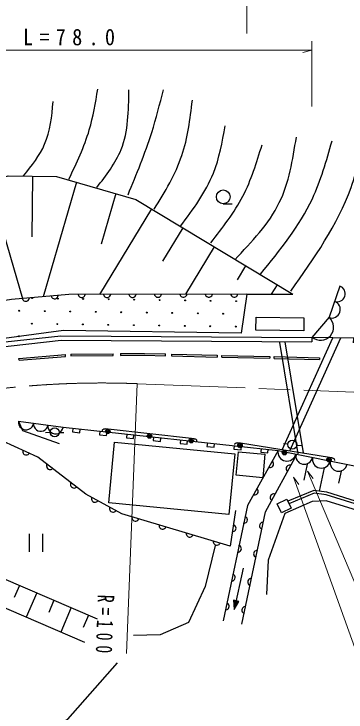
# Model space of a CAD drawing. Units: millimetres, scale not verified. Extents: x 40000 to 680000, y 20000 to 380000.
# Drawn here: x 320606 to 357444, y 259832 to 337350 of the extents above; entities that cross this region are included whole.
import ezdxf

# ---------------------------------------------------------------- set-up
doc = ezdxf.new("R2010")
doc.units = ezdxf.units.MM
doc.header["$LTSCALE"] = 1000
doc.linetypes.add('CHAIN', pattern=[18.5, 12, -1.5, 3.5, -1.5])
for name, color, linetype, lineweight in [('M-BGD', 7, 'Continuous', 25), ('M-BMK', 2, 'CHAIN', 13), ('M-STR-HTXT', 7, 'Continuous', 13)]:
    doc.layers.add(name, color=color, linetype=linetype, lineweight=lineweight)
doc.styles.add('ＭＳ ゴシック', font='')
doc.styles.get('ＭＳ ゴシック').set_extended_font_data('MS Gothic')

msp = doc.modelspace()

# ---------------------------------------------------------------- linework, layer by layer
at = {"layer": 'M-BGD'}
for p, q in [((317712, 318711), (321562, 305752)), ((322655, 319349), (322573, 312590)), ((327533, 318678), (323827, 305946)), ((331920, 317402), (330289, 311799)), ((343821, 316282), (344821, 316282)), ((335855, 315709), (330100, 306201)), ((339338, 313601), (337102, 309908)), ((342821, 311493), (339634, 306227)), ((346304, 309384), (345353, 307812)), ((349787, 307276), (349156, 306233)), ((356744, 307139), (355566, 303669)), ((346455, 306246), (351529, 306222)), ((355566, 303669), (353644, 301439)), ((352136, 288518), (350100, 300861)), ((350365, 288933), (355998, 301391)), ((352728, 288616), (350692, 300958)), ((351201, 288840), (356868, 301374)), ((321160, 299099), (326317, 299528)), ((321177, 298899), (326334, 299329)), ((326334, 299329), (326317, 299528)), ((326903, 299574), (331611, 299620)), ((326903, 299574), (326905, 299374)), ((326905, 299374), (331613, 299420)), ((331613, 299420), (331611, 299620)), ((332414, 299628), (332416, 299428)), ((337404, 299397), (337409, 299596)), ((338085, 299580), (338080, 299380)), ((338080, 299380), (343136, 299255)), ((338085, 299580), (343141, 299455)), ((343141, 299455), (343136, 299255)), ((343665, 299242), (343670, 299442)), ((343665, 299242), (348991, 299110)), ((343670, 299442), (348996, 299310)), ((348996, 299310), (348991, 299110)), ((349456, 299099), (349461, 299299)), ((349461, 299299), (354497, 299174)), ((321177, 298899), (321160, 299099)), ((349456, 299099), (354492, 298974)), ((354497, 299174), (354492, 298974)), ((321106, 292148), (326060, 291447)), ((324622, 290873), (324122, 290844)), ((325620, 290884), (326120, 290865)), ((326060, 291447), (349910, 288891)), ((331038, 291245), (330739, 291278)), ((340300, 290216), (331038, 291245)), ((340598, 290182), (340300, 290216)), ((345721, 289675), (345424, 289723)), ((355601, 288097), (345721, 289675)), ((350995, 289564), (350496, 289603)), ((351990, 289474), (352488, 289424)), ((349910, 288891), (372854, 284231)), ((355897, 288050), (355601, 288097)), ((353117, 287354), (352749, 285580)), ((355007, 286963), (354468, 284361)), ((356898, 286571), (356624, 285251)), ((322305, 279633), (322305, 277633)), ((323825, 277633), (323825, 279633)), ((346040, 275803), (345047, 271210)), ((321209, 273897), (320625, 272541)), ((323126, 273073), (321958, 270356)), ((325044, 272248), (324459, 270888)), ((326961, 271424), (325790, 268699)), ((328879, 270599), (328292, 269235))]:
    msp.add_line(p, q, dxfattribs=at)
for points in [[(274416, 303059), (286842, 298955), (293520, 303014), (302817, 311264), (310936, 316698), (319971, 319382), (325340, 319317), (334113, 316763), (351529, 306222)], [(346455, 306246), (326705, 306192), (320339, 305648), (312647, 304451), (304104, 302546), (289523, 298847)], [(346455, 306246), (345799, 301914), (326112, 302199), (317553, 301058), (308281, 299346), (307782, 300487), (289523, 298847)], [(327716, 306194), (327748, 306099), (327796, 306019), (327876, 305939), (327957, 305891), (328053, 305859), (328181, 305860), (328277, 305892), (328356, 305940), (328436, 306020), (328484, 306101), (328516, 306197)], [(330537, 306202), (330569, 306106), (330618, 306026), (330698, 305947), (330778, 305899), (330874, 305867), (331002, 305867), (331098, 305900), (331178, 305948), (331258, 306028), (331305, 306108), (331337, 306204)], [(333359, 306210), (333391, 306114), (333439, 306034), (333519, 305954), (333599, 305907), (333696, 305875), (333824, 305875), (333919, 305908), (333999, 305956), (334079, 306036), (334127, 306116), (334159, 306212)], [(336180, 306218), (336212, 306122), (336261, 306042), (336341, 305962), (336421, 305914), (336517, 305883), (336645, 305883), (336741, 305915), (336821, 305964), (336901, 306044), (336948, 306124), (336980, 306220)], [(339001, 306226), (339034, 306130), (339082, 306050), (339162, 305970), (339242, 305922), (339338, 305890), (339466, 305891), (339562, 305923), (339642, 305971), (339722, 306051), (339770, 306132), (339801, 306228)], [(341823, 306233), (341855, 306137), (341903, 306058), (341984, 305978), (342064, 305930), (342160, 305898), (342288, 305899), (342384, 305931), (342464, 305979), (342543, 306059), (342591, 306139), (342623, 306235)], [(344644, 306241), (344677, 306145), (344725, 306065), (344805, 305985), (344885, 305938), (344981, 305906), (345109, 305906), (345205, 305939), (345285, 305987), (345365, 306067), (345413, 306147), (345444, 306243)], [(321532, 305750), (321572, 305657), (321627, 305581), (321713, 305508), (321797, 305467), (321895, 305443), (322023, 305454), (322116, 305494), (322192, 305549), (322264, 305635), (322305, 305719), (322329, 305818)], [(324715, 306022), (324755, 305929), (324810, 305853), (324896, 305780), (324980, 305739), (325078, 305715), (325206, 305726), (325299, 305766), (325374, 305821), (325447, 305908), (325488, 305991), (325512, 306090)], [(277134, 291986), (310786, 299334), (318210, 300782), (325798, 301625), (353644, 301439)], [(277241, 291497), (310887, 298845), (318286, 300287), (325824, 301125), (353640, 300939)], [(358282, 300846), (358310, 301345), (353644, 301439), (353640, 300939)], [(332414, 299628), (335097, 299654), (337409, 299596)], [(332416, 299428), (335095, 299454), (337404, 299397)], [(345200, 282227), (344599, 278269), (332573, 281826), (328565, 284031), (323254, 288140), (318043, 290495), (316997, 292098)], [(321106, 292148), (321570, 291098), (325609, 289661)], [(327153, 291329), (327110, 290932), (327905, 290846), (327948, 291244)], [(330134, 291010), (330091, 290612), (330887, 290527), (330929, 290925)], [(330414, 291062), (330418, 291102), (330445, 291160), (330480, 291206), (330535, 291250), (330588, 291275), (330660, 291287), (330739, 291278)], [(333115, 290691), (333073, 290293), (333868, 290208), (333911, 290605)], [(336096, 290371), (336054, 289973), (336849, 289888), (336892, 290286)], [(339078, 290052), (339035, 289654), (339831, 289569), (339873, 289967)], [(340598, 290182), (340678, 290174), (340726, 290158), (340783, 290122), (340819, 290087), (340845, 290044), (340868, 289981), (340872, 289931), (340869, 289901)], [(342059, 289732), (342016, 289335), (342812, 289249), (342854, 289647)], [(345040, 289413), (344998, 289015), (345793, 288930), (345836, 289328)], [(345089, 289523), (345095, 289563), (345124, 289619), (345162, 289663), (345219, 289705), (345273, 289727), (345345, 289735), (345424, 289723)], [(321586, 288893), (321576, 288792), (321587, 288700), (321627, 288594), (321680, 288517), (321754, 288448), (321871, 288396), (321972, 288385), (322064, 288396), (322170, 288436), (322247, 288489), (322315, 288564)], [(349910, 288891), (346503, 282778), (343797, 269951)], [(345902, 269600), (348507, 282077), (352014, 288490)], [(348022, 289093), (347979, 288696), (348774, 288611), (348817, 289008)], [(348863, 287014), (348963, 286995), (349056, 286998), (349165, 287029), (349246, 287075), (349321, 287143), (349383, 287255), (349402, 287355), (349399, 287448), (349368, 287557), (349321, 287638), (349253, 287712)], [(355897, 288050), (355976, 288037), (356024, 288020), (356078, 287980), (356113, 287945), (356136, 287900), (356156, 287836), (356158, 287785), (356154, 287756)], [(324265, 287357), (324232, 287262), (324221, 287169), (324235, 287057), (324269, 286970), (324325, 286886), (324427, 286807), (324522, 286774), (324615, 286763), (324727, 286777), (324814, 286811), (324898, 286868)], [(351330, 287238), (351230, 287256), (351137, 287252), (351028, 287220), (350948, 287173), (350873, 287104), (350812, 286992), (350794, 286892), (350798, 286799), (350830, 286691), (350877, 286610), (350946, 286536)], [(326921, 285303), (326887, 285207), (326876, 285115), (326891, 285002), (326925, 284915), (326981, 284831), (327082, 284753), (327178, 284720), (327270, 284709), (327383, 284723), (327469, 284757), (327553, 284813)], [(347160, 283957), (347259, 283938), (347353, 283941), (347461, 283972), (347542, 284019), (347617, 284087), (347679, 284199), (347698, 284298), (347695, 284391), (347664, 284500), (347618, 284581), (347549, 284656)], [(349576, 284031), (349476, 284049), (349383, 284045), (349274, 284014), (349194, 283966), (349120, 283898), (349058, 283785), (349040, 283686), (349044, 283592), (349076, 283484), (349123, 283403), (349192, 283329)], [(395316, 279031), (392593, 281402), (383194, 278899), (375951, 278767), (370989, 279602), (364972, 281227), (355310, 284257), (353884, 284433), (351002, 283230)], [(394859, 279031), (392516, 281071), (383236, 278600), (375929, 278467), (370924, 279308), (364888, 280939), (355246, 283963), (353926, 284125), (351118, 282953)], [(329217, 283672), (329198, 283573), (329202, 283480), (329233, 283371), (329280, 283290), (329349, 283216), (329461, 283154), (329561, 283136), (329654, 283140), (329763, 283171), (329843, 283218), (329918, 283287)], [(393616, 261201), (395329, 277098), (390322, 279470), (383208, 277845), (375830, 277845), (370691, 278504), (355232, 283291), (353695, 283203), (350644, 281885), (348799, 276703), (348624, 272882)], [(331221, 282570), (331203, 282471), (331206, 282377), (331238, 282269), (331285, 282188), (331353, 282114), (331465, 282052), (331565, 282034), (331658, 282037), (331767, 282069), (331847, 282116), (331922, 282185)], [(333693, 281495), (333696, 281394), (333720, 281304), (333774, 281204), (333837, 281135), (333920, 281077), (334043, 281041), (334144, 281045), (334234, 281068), (334333, 281122), (334402, 281185), (334460, 281268)], [(346082, 280783), (346183, 280795), (346271, 280825), (346366, 280887), (346429, 280956), (346480, 281043), (346507, 281168), (346495, 281269), (346465, 281357), (346403, 281452), (346334, 281515), (346247, 281566)], [(344839, 279852), (344939, 279870), (345025, 279905), (345116, 279972), (345176, 280044), (345222, 280134), (345241, 280261), (345224, 280360), (345189, 280447), (345121, 280538), (345050, 280597), (344959, 280643)], [(348263, 280909), (348163, 280897), (348074, 280866), (347980, 280804), (347916, 280736), (347866, 280649), (347839, 280523), (347851, 280423), (347882, 280335), (347944, 280240), (348012, 280177), (348100, 280126)], [(336699, 280606), (336703, 280504), (336726, 280414), (336780, 280315), (336843, 280246), (336926, 280188), (337049, 280152), (337150, 280155), (337240, 280179), (337340, 280233), (337409, 280296), (337466, 280379)], [(305473, 279672), (308744, 279256), (329838, 270187)], [(339706, 279716), (339709, 279615), (339732, 279525), (339786, 279425), (339850, 279357), (339933, 279299), (340055, 279262), (340156, 279266), (340247, 279289), (340346, 279343), (340415, 279406), (340473, 279489)], [(328472, 267539), (306256, 277146), (303059, 278776)], [(342914, 278328), (341816, 273761), (339972, 269764), (336810, 268403), (333867, 268315)], [(342712, 278827), (342715, 278726), (342739, 278635), (342793, 278536), (342856, 278467), (342939, 278409), (343062, 278373), (343163, 278376), (343253, 278400), (343353, 278454), (343421, 278517), (343479, 278600)], [(345406, 277577), (345506, 277588), (345594, 277619), (345689, 277680), (345753, 277749), (345804, 277836), (345830, 277961), (345819, 278062), (345788, 278150), (345726, 278245), (345658, 278308), (345571, 278359)], [(347612, 277790), (347511, 277778), (347423, 277747), (347328, 277685), (347265, 277617), (347214, 277529), (347188, 277404), (347200, 277304), (347230, 277216), (347292, 277121), (347361, 277058), (347448, 277007)], [(344729, 274370), (344830, 274381), (344918, 274412), (345013, 274474), (345076, 274542), (345127, 274629), (345154, 274755), (345142, 274855), (345112, 274943), (345050, 275038), (344982, 275102), (344894, 275153)], [(346960, 274671), (346860, 274659), (346772, 274628), (346677, 274566), (346614, 274498), (346563, 274410), (346537, 274285), (346548, 274185), (346579, 274096), (346641, 274002), (346709, 273938), (346797, 273887)], [(344053, 271163), (344153, 271175), (344241, 271205), (344336, 271267), (344400, 271335), (344451, 271423), (344477, 271548), (344466, 271648), (344435, 271737), (344374, 271831), (344305, 271895), (344218, 271946)], [(346309, 271551), (346208, 271540), (346120, 271509), (346026, 271447), (345962, 271379), (345911, 271291), (345885, 271166), (345897, 271065), (345928, 270977), (345990, 270883), (346058, 270819), (346145, 270768)], [(312947, 252614), (326585, 259047), (332075, 265309)]]:
    msp.add_lwpolyline(points, dxfattribs=at)
for points in [[(352763, 302169), (347452, 302219), (347466, 303673), (352777, 303623)], [(344446, 281776), (331118, 283079), (331775, 289806), (345103, 288503)], [(345247, 286135), (345498, 288741), (348451, 288457), (348200, 285851)], [(350283, 281936), (349799, 282953), (350887, 283471), (351371, 282454)], [(345047, 271210), (345571, 272119), (344945, 272255)], [(345072, 271327), (345504, 272093), (344996, 272203)], [(345098, 271444), (345437, 272067), (345046, 272151)], [(345123, 271561), (345370, 272040), (345096, 272099)], [(345148, 271679), (345303, 272014), (345146, 272048)], [(345182, 271835), (345236, 271987), (345196, 271996)]]:
    msp.add_lwpolyline(points, close=True, dxfattribs=at)
for centre, radius in [((343821, 317042), 760), ((322629, 305786), 50), ((325457, 305745), 50), ((328285, 305704), 50), ((331113, 305663), 50), ((333941, 305622), 50), ((336769, 305581), 50), ((339597, 305540), 50), ((342425, 305499), 50), ((345254, 305458), 50), ((321194, 304392), 50), ((324022, 304351), 50), ((326850, 304310), 50), ((329678, 304269), 50), ((332507, 304228), 50), ((335335, 304187), 50), ((338163, 304146), 50), ((340991, 304105), 50), ((343819, 304064), 50), ((322588, 302957), 50), ((325416, 302916), 50), ((328244, 302875), 50), ((331072, 302834), 50), ((333900, 302794), 50), ((336728, 302753), 50), ((339556, 302712), 50), ((342384, 302671), 50), ((345213, 302630), 50), ((321153, 301564), 50), ((325121, 290903), 500), ((331010, 290996), 250), ((331010, 290996), 150), ((331010, 290996), 50), ((335641, 290482), 250), ((335641, 290482), 150), ((335641, 290482), 50), ((340273, 289967), 250), ((340273, 289967), 150), ((340273, 289967), 50), ((351493, 289524), 500), ((345681, 289428), 250), ((345681, 289428), 150), ((345681, 289428), 50), ((350621, 288639), 250), ((350621, 288639), 150), ((350621, 288639), 50), ((355561, 287850), 250), ((355561, 287850), 150), ((355561, 287850), 50)]:
    msp.add_circle(centre, radius, dxfattribs=at)
for centre, radius, start, end in [((356455, 306287), 900, 251.24135, 71.24135), ((355860, 304535), 950, 251.24135, 71.24135), ((354619, 302570), 1450, 229.23824, 49.23824), ((321947, 292029), 850, 171.94033, 351.94033), ((323581, 291798), 800, 171.94033, 351.94033), ((325215, 291566), 850, 171.94033, 351.94033), ((350890, 288692), 1000, 168.51937, 348.51937), ((352801, 288304), 950, 168.51937, 348.51937), ((354712, 287916), 1000, 168.51937, 348.51937), ((356623, 287528), 950, 168.51937, 348.51937)]:
    msp.add_arc(centre, radius, start, end, dxfattribs=at)
for points in [[(326707, 319019), (327557, 320810), (328408, 322601), (328965, 324483), (329400, 325951), (329656, 327475), (329912, 328999)], [(329794, 318072), (330838, 319428), (331882, 320783), (332489, 322297), (333299, 324318), (333331, 326622), (333363, 328926)], [(333263, 317271), (334202, 319557), (335141, 321842), (335886, 324191), (336380, 325751), (336788, 327339), (337197, 328926)], [(321680, 319383), (322574, 320501), (323468, 321618), (324011, 322880), (324636, 324331), (324797, 325973), (324958, 327615)], [(336177, 315668), (337353, 317606), (338528, 319543), (339236, 321642), (339894, 323589), (340148, 325675), (340402, 327761)], [(339091, 313774), (340489, 315664), (341886, 317553), (342733, 319675), (343393, 321329), (343719, 323124), (344044, 324920)], [(351303, 306562), (353911, 310245), (356518, 313928), (358005, 318072), (358752, 320156), (359216, 322356), (359680, 324556)], [(345091, 310059), (346995, 312047), (348898, 314035), (350045, 316397), (351118, 318607), (351528, 321144), (351939, 323681)], [(342442, 311953), (343749, 313616), (345055, 315279), (346011, 317125), (346933, 318906), (347529, 320857), (348124, 322807)], [(347952, 308456), (350118, 311125), (352284, 313793), (353707, 316834), (354655, 318860), (355274, 321052), (355892, 323244)]]:
    msp.add_open_spline(points, degree=3, knots=[0, 0, 0, 0, 1, 1, 1, 2, 2, 2, 2], dxfattribs=at)
at = {"layer": 'M-BMK'}
msp.add_line((334279, 296294), (376274, 294644), dxfattribs=at)
msp.add_arc((330353, 196371), 100000, 87.75031, 104.44501, dxfattribs=at)
at = {"layer": 'M-STR-HTXT'}
for p, q in [((346455, 342343), (346455, 335164)), ((353640, 334343), (353640, 327087)), ((277134, 333343), (353640, 333343)), ((353640, 333343), (352640, 333063)), ((333101, 266317), (334279, 296294)), ((353152, 286591), (353800, 285779)), ((351607, 285928), (352208, 285082))]:
    msp.add_line(p, q, dxfattribs=at)
for points in [[(353152, 286591), (362423, 264738), (392287, 264738)], [(351607, 285928), (362865, 254584), (392846, 254584)]]:
    msp.add_lwpolyline(points, dxfattribs=at)

# ---------------------------------------------------------------- texts
at = {"layer": 'M-STR-HTXT', "insert": (321606, 333843), "char_height": 1833, "attachment_point": 7, "style": 'ＭＳ ゴシック'}
msp.add_mtext('\\T1.62;\\W0.9;L=78.0', dxfattribs=at)
at = {"layer": 'M-STR-HTXT', "insert": (329881, 272888), "char_height": 1833, "attachment_point": 7, "rotation": 268, "style": 'ＭＳ ゴシック'}
msp.add_mtext('\\T1.61;\\W0.7;R=100', dxfattribs=at)

doc.saveas('drawing.dxf')
